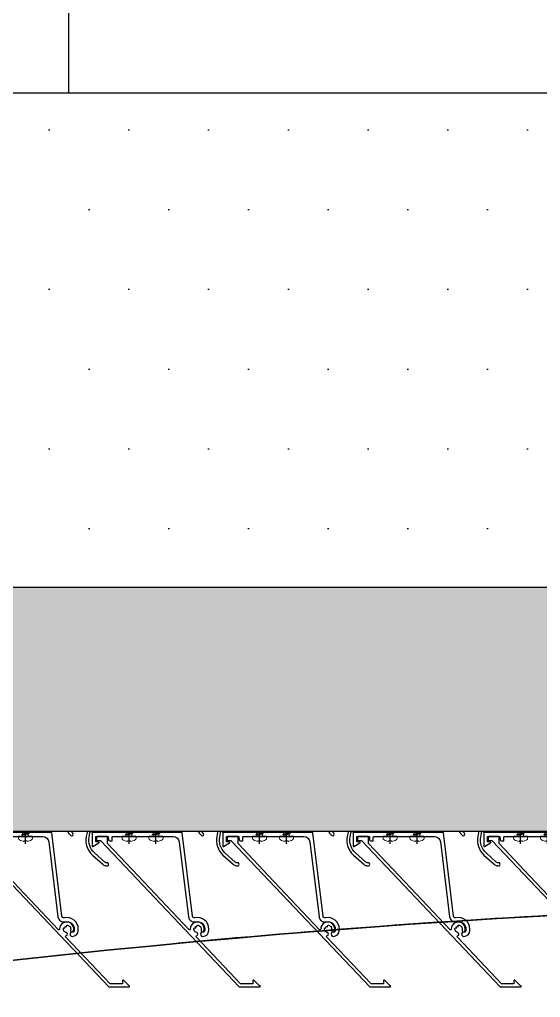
# Model space of a CAD drawing. Header units: millimetres. Extents: x -4391136 to -1798569, y -886572 to -291056.
# Drawn here: x -2452880.9 to -2452621.5, y -393615.9 to -393129.2 of the extents above; entities that cross this region are included whole.
import ezdxf

# ---------------------------------------------------------------- set-up
doc = ezdxf.new("R2010")
doc.units = ezdxf.units.MM
doc.set_wipeout_variables(frame=1)
doc.linetypes.add('CENTER', pattern=[50.800000000000004, 31.75, -6.35, 6.35, -6.35])
for name, color, linetype in [('010 - ASPG_ACCESSORIES_MAIN_COLOR_1', 7, 'Continuous'), ('010 - ASPG_EXTR_MAIN_COLOR_2', 7, 'Continuous'), ('010 - ASPG_FLASHING_HATCH_', 7, 'Continuous'), ('010 - ASPG_FLASHING_MAIN_COLOR_2', 7, 'Continuous'), ('010 - ASPG_FLASHING_MAIN_COLOR_4', 7, 'Continuous'), ('010 - ASPG_FLASHING_WIPEOUT_', 7, 'Continuous'), ('010 - ASPG_FRAMING_MAIN_COLOR_1', 7, 'Continuous'), ('010 - ASPG_FRAMING_MAIN_COLOR_2', 7, 'Continuous'), ('010 - ASPG_FRAMING_SUB_COLOR_2', 7, 'Continuous'), ('010 - ASPG_FRAMING_WIPEOUT_', 7, 'Continuous'), ('_PP-Dim', 7, 'Continuous'), ('BOLT & SCREW', 7, 'Continuous'), ('Center Line', 7, 'CENTER'), ('Xref-C-1-PP17-AR-2214-01-B$0$A-GLAZ-CURT', 7, 'Continuous'), ('Xref-C-1-PP17-AR-2214-01-B$0$S-BEAM', 7, 'Continuous'), ('Xref-C-1-PP17-AR-2214-01-B$0$S-COLS', 7, 'Continuous'), ('Xref-C-1-PP17-AR-2214-01-B$0$S-COLS-E', 7, 'Continuous'), ('Xref-C-1-PP17-AR-2214-01-B$0$WALL-E', 7, 'Continuous')]:
    doc.layers.add(name, color=color, linetype=linetype)
doc.layers.add('010 - ASPG_EXTR_DEF_SUB', color=7, linetype='Continuous', plot=False)
doc.layers.add('12-GRID', color=7, linetype='CENTER', lineweight=13)
doc.layers.add('SCREW', color=7, linetype='Continuous', lineweight=5)

# ---------------------------------------------------------------- blocks, each defined once
blk = doc.blocks.new('Xref-C-1-PP17-AR-2214-01-B$0$ACM_STR_COLN_Precast- Rectangular Column - 300x500-29835394-ENTRANCE 2 - LOWER ROOF FLOOR PLAN01-flat-1')
at = {"layer": 'Xref-C-1-PP17-AR-2214-01-B$0$S-COLS-E', "lineweight": 9}
h = blk.add_hatch(dxfattribs=at)
h.set_pattern_fill('ACET-2D-FP_50', style=0, pattern_type=2)
h.set_pattern_definition([(49.99999999999999, (2730087.727, 502148.947), (-459.0337474724126, 385.1750482020263), [76.2, -838.2]), (355, (2730087.727, 502148.947), (65.2825274575068, 746.1827032957545), [60.96, -670.56]), (100.451, (2730148.455, 502143.634), (-693.3830033246074, -127.8976821547151), [64.76000000000003, -712.3600000000004]), (46.184, (2730087.727, 502352.1470000001), (-648.5724862192296, 622.3064181256746), [114.3, -1257.299999999999]), (96.63599999999998, (2730178.087, 502338.133), (-1050.534318683824, -122.2199233656631), [97.14000000000112, -1068.540000000012]), (351.184, (2730087.727, 502352.1470000001), (172.1971373415032, 1110.274966525139), [91.44000000000005, -1005.840000000001]), (21, (2730189.327, 502301.347), (-214.7433929342337, 559.4256646482164), [76.20000000000026, -838.2000000000029]), (326, (2730189.327, 502301.347), (418.8539380654042, 620.9765000836203), [60.95999999999972, -670.5599999999969]), (71.45100000000001, (2730239.865, 502267.258), (-668.4524660190125, 224.2969172171013), [64.75999999999985, -712.3599999999983]), (37.50000000000001, (2730087.727, 502148.947), (-158.7692420154774, 206.9121046213362), [33.528, -628.904, 33.528, -1320.292]), (37.50000000000001, (2730087.727, 502148.947), (-158.7692420154774, 206.9121046213362), [-695.96, -647.192, 33.528, -639.572]), (7.499999999999999, (2730087.727, 502148.947), (-47.30360574389223, 359.3065578758984), [33.528, -354.584, 33.528, -870.204]), (7.499999999999999, (2730087.727, 502148.947), (-47.30360574389223, 359.3065578758984), [-421.64, -613.664, 33.528, -223.012]), (327.5, (2729861.159, 502148.947), (146.1911639370438, 229.474161533996), [33.52800000000035, -220.4720000000024, 33.52800000000035, -1810.512000000019]), (327.5, (2729861.159, 502148.947), (146.1911639370438, 229.474161533996), [-287.5280000000031, -758.9520000000081, 33.52800000000035, -1018.032000000011]), (317.5, (2729759.559, 502148.947), (321.0978918266117, 350.4168590258024), [33.52799999999964, -296.6719999999968, 33.52799999999964, -1239.519999999987]), (317.5, (2729759.559, 502148.947), (321.0978918266117, 350.4168590258024), [-363.7279999999961, -492.7599999999948, 33.52799999999964, -713.2319999999924])])
h.paths.add_polyline_path([(-150.000000002794, -190.0000000005239), (-150.000000002794, -200.0000000005239), (149.999999997206, -200.0000000005239), (149.999999997206, 299.9999999994761), (-150.000000002794, 299.9999999994761)])
at = {"layer": 'Xref-C-1-PP17-AR-2214-01-B$0$S-COLS', "color": 7}
for p, q in [((150, 300), (-150, 300)), ((-150, 300), (-150, 290)), ((150, 290), (150, 300)), ((-150, 290), (-150, -190)), ((150, -190), (150, 290)), ((-150, -190), (-150, -200)), ((150, -200), (150, -190)), ((-150, -200), (150, -200))]:
    blk.add_line(p, q, dxfattribs=at)
blk = doc.blocks.new('Xref-C-1-PP17-AR-2214-01-B$0$DPA_Curved type A - Curved Type A-V34-ENTRANCE 2 - LOWER ROOF FLOOR PLAN01-flat-1')
at = {"layer": 'Xref-C-1-PP17-AR-2214-01-B$0$A-GLAZ-CURT', "color": 7}
for p, q in [((0, 750.0000001523877), (0, -750.0000001523877)), ((0, -750.0000001523877), (0, 750.0000001523877))]:
    blk.add_line(p, q, dxfattribs=at)
blk.add_arc((5080.220649064053, -4.656612873077393e-10), 4928.757813461649, 182.6825132981251, 185.3586194412788, dxfattribs=at)
blk.add_arc((5080.220649064053, -4.656612873077393e-10), 4928.757813461649, 182.6825132981251, 185.3586194412788, dxfattribs=at)
blk = doc.blocks.new('Xref-C-1-PP17-AR-2214-01-B$0$DPA_Curved type A - Curved Type A-V14-ENTRANCE 2 - LOWER ROOF FLOOR PLAN01-flat-1')
at = {"layer": 'Xref-C-1-PP17-AR-2214-01-B$0$A-GLAZ-CURT', "lineweight": 9}
h = blk.add_hatch(dxfattribs=at)
h.set_pattern_fill('ACET-2D-FP_15', angle=90, style=0, pattern_type=2)
h.set_pattern_definition([(49.99999999999999, (2729937.736, 501833.3970000008), (-459.0337474724126, 385.1750482020262), [76.2, -838.2]), (355, (2729937.736, 501833.3970000008), (65.28252745750682, 746.1827032957547), [60.96000000000002, -670.5600000000001]), (100.451, (2729998.464, 501828.0840000007), (-693.3830033246076, -127.8976821547151), [64.76000000000005, -712.3600000000005]), (46.18400000000002, (2729937.736, 502036.5970000007), (-648.57248621923, 622.3064181256742), [114.3, -1257.299999999999]), (96.63599999999998, (2730028.096000001, 502022.5830000007), (-1050.534318683824, -122.2199233656637), [97.14000000000117, -1068.540000000013]), (351.184, (2729937.736, 502036.5970000007), (172.1971373415032, 1110.274966525139), [91.44000000000007, -1005.840000000001]), (21.00000000000002, (2730039.336000001, 501985.7970000007), (-214.7433929342338, 559.4256646482162), [76.20000000000027, -838.2000000000031]), (326, (2730039.336000001, 501985.7970000007), (418.8539380654042, 620.9765000836201), [60.95999999999974, -670.559999999997]), (71.45100000000002, (2730089.874, 501951.7080000007), (-668.4524660190125, 224.2969172171013), [64.75999999999986, -712.3599999999984]), (37.50000000000001, (2729937.736, 501833.3970000008), (-158.7692420154775, 206.9121046213362), [33.528, -628.904, 33.528, -1320.292]), (37.50000000000001, (2729937.736, 501833.3970000008), (-158.7692420154775, 206.9121046213362), [-695.96, -647.192, 33.528, -639.572]), (7.499999999999995, (2729937.736, 501833.3970000008), (-47.30360574389218, 359.3065578758988), [33.52799999999999, -354.5839999999999, 33.52799999999999, -870.204]), (7.499999999999995, (2729937.736, 501833.3970000008), (-47.30360574389218, 359.3065578758988), [-421.64, -613.6639999999999, 33.52799999999999, -223.012]), (327.5, (2729711.168000001, 501833.3970000008), (146.1911639370438, 229.474161533996), [33.52800000000036, -220.4720000000024, -1844.04000000002]), (327.5, (2729711.168000001, 501833.3970000008), (146.1911639370438, 229.474161533996), [-254.0000000000028, 33.52800000000036, -758.9520000000082, -1051.560000000011]), (327.5, (2729711.168000001, 501833.3970000008), (146.1911639370438, 229.474161533996), [-1046.480000000011, 33.52800000000036, -1018.032000000011]), (317.5, (2729609.568, 501833.3970000008), (321.0978918266118, 350.4168590258025), [33.52799999999964, -296.6719999999968, 33.52799999999964, -1239.519999999987]), (317.5, (2729609.568, 501833.3970000008), (321.0978918266118, 350.4168590258025), [-363.7279999999961, -492.7599999999947, 33.52799999999964, -713.2319999999922])])
h.paths.add_polyline_path([(-3.259629011154175e-09, -750.0000001529115), (149.9999999967404, -750.0000001529115), (149.9999999967404, -700.0000001526205), (189.999999997206, -700.0000001526205), (199.999999997206, -690.0000001547742), (173.0546247502789, -460.8418314472074), (156.8637420292944, -230.6736867153668), (151.462835598737, -1.164153218269348e-09), (156.8637420292944, 230.6736867130967), (173.2759108911268, 462.7237694916548), (199.999999997206, 690.0000001525041), (189.999999997206, 700.0000001525041), (149.9999999967404, 700.0000001525041), (149.9999999967404, 750.0000001518638), (-3.259629011154175e-09, 750.0000001518638)])
at = {"layer": 'Xref-C-1-PP17-AR-2214-01-B$0$A-GLAZ-CURT', "color": 7, "lineweight": 35}
blk.add_line((0, 750.0000001523877), (0, -750.0000001523877), dxfattribs=at)
blk.add_arc((5080.220649064053, -4.656612873077393e-10), 4928.757813461648, 171.9524601037302, 188.0475398962698, dxfattribs=at)
blk = doc.blocks.new('W-1-PP17-ENT2_REV00_20260526-152612_EX_LOPF-1')
at = {"layer": 'Xref-C-1-PP17-AR-2214-01-B$0$S-BEAM', "color": 7}
blk.add_line((-19234.99999829847, -10205.01763978606), (470.0000017015263, -10205.01763978606), dxfattribs=at)
at = {"layer": 'Xref-C-1-PP17-AR-2214-01-B$0$WALL-E', "color": 7}
blk.add_line((970.0000017015263, -10204.99999999866), (-13434.99999984959, -10204.99999999866), dxfattribs=at)
at = {"color": 7, "rotation": 270}
for name, p in [('Xref-C-1-PP17-AR-2214-01-B$0$ACM_STR_COLN_Precast- Rectangular Column - 300x500-29835394-ENTRANCE 2 - LOWER ROOF FLOOR PLAN01-flat-1', (-5499.999998298474, -10055.01763978606)), ('Xref-C-1-PP17-AR-2214-01-B$0$DPA_Curved type A - Curved Type A-V34-ENTRANCE 2 - LOWER ROOF FLOOR PLAN01-flat-1', (-5184.999999696855, -10205.0088198926)), ('Xref-C-1-PP17-AR-2214-01-B$0$DPA_Curved type A - Curved Type A-V14-ENTRANCE 2 - LOWER ROOF FLOOR PLAN01-flat-1', (-5184.450245451648, -10205.0088198926))]:
    blk.add_blockref(name, p, dxfattribs=at)
blk = doc.blocks.new('*U1996')
at = {"color": 7}
blk.add_wipeout([(9.094947017729282e-13, -5.4569682106375694e-12), (6969.999999999998, -5.4569682106375694e-12), (6969.999999999998, 119.92499999998472), (9.094947017729282e-13, 119.92499999998472)], dxfattribs=at).dxf.layer = '010 - ASPG_FRAMING_WIPEOUT_'
at = {"layer": '010 - ASPG_FRAMING_MAIN_COLOR_1', "color": 7}
for p, q in [((6970, 119.9249999999884), (0, 119.9249999999884)), ((0, 114.8500000000058), (6970, 114.8500000000058)), ((0, 109.5400000000081), (6970, 109.5400000000081)), ((0, 10.38499999998021), (6970, 10.38499999998021)), ((4.365574568510056e-11, 5.309999999997672), (6970, 5.309999999997672)), ((2.91038304567337e-11, 0), (6970, 0))]:
    blk.add_line(p, q, dxfattribs=at)
blk = doc.blocks.new('PZG35-9D5')
at = {"layer": 'Center Line', "color": 7}
blk.add_line((1.4210854715202e-14, 3.733653355866409), (1.4210854715202e-14, -10.53404386090006), dxfattribs=at)
at = {"layer": 'SCREW', "color": 7}
for p, q in [((-1.399999999999963, 2.842170943040401e-14), (-1.399999999999963, -1.090192378864657)), ((1.399999999999991, 0), (1.399999999999991, -0.5901923788647139)), ((-1.850000000000009, -1.399999999999977), (1.850000000000037, -0.8999999999999773)), ((-1.850000000000009, -1.399999999999977), (-1.399999999999963, -1.090192378864685)), ((-1.850000000000009, -1.399999999999977), (-1.399999999999963, -1.709807621135297)), ((-1.850000000000009, -2.699999999999989), (1.850000000000037, -2.199999999999989)), ((-1.850000000000009, -2.699999999999989), (-1.399999999999963, -2.390192378864697)), ((-1.850000000000009, -2.699999999999989), (-1.399999999999963, -3.009807621135309)), ((-1.850000000000009, -4), (-1.399999999999963, -3.690192378864708)), ((-1.850000000000009, -4), (-0.9911470940920566, -3.883938796498938)), ((-1.850000000000009, -4), (-1.399999999999963, -4.30980762113532)), ((-1.399999999999963, -1.090192378864685), (1.399999999999991, -0.5901923788646855)), ((-1.399999999999963, -1.709807621135297), (1.399999999999991, -1.209807621135297)), ((-1.399999999999963, -1.709807621135269), (-1.399999999999963, -2.390192378864697)), ((-1.399999999999963, -2.390192378864697), (1.399999999999991, -1.890192378864697)), ((-1.399999999999963, -3.009807621135309), (1.399999999999991, -2.509807621135309)), ((-1.399999999999963, -3.009807621135309), (-1.399999999999963, -3.690192378864708)), ((-1.399999999999963, -3.690192378864708), (-0.8446989986695002, -3.591031485769975)), ((-1.399999999999963, -4.30980762113532), (-1.184865735341859, -4.271390788160659)), ((-1.399999999999963, -4.309807621135349), (-1.399999999999963, -8.099999999999966)), ((0.5619885887190463, -3.339837273736322), (1.399999999999991, -3.190192378864708)), ((0.7141825614195483, -3.653488843051434), (1.850000000000037, -3.5)), ((0.7141825614195483, -3.932275020881832), (1.399999999999991, -3.80980762113532)), ((0.7141825614195483, -4.612659778611231), (1.399999999999991, -4.49019237886472)), ((0.7141825614195483, -4.953488843051389), (1.850000000000037, -4.800000000000011)), ((1.850000000000037, -0.8999999999999773), (1.399999999999991, -0.5901923788646855)), ((1.850000000000037, -0.8999999999999773), (1.399999999999991, -1.209807621135297)), ((1.399999999999991, -1.209807621135269), (1.399999999999991, -1.890192378864725)), ((1.850000000000037, -2.199999999999989), (1.399999999999991, -1.890192378864697)), ((1.850000000000037, -2.199999999999989), (1.399999999999991, -2.509807621135309)), ((1.399999999999991, -2.50980762113528), (1.399999999999991, -3.190192378864708)), ((1.850000000000037, -3.5), (1.399999999999991, -3.190192378864708)), ((1.850000000000037, -3.5), (1.399999999999991, -3.80980762113532)), ((1.399999999999991, -3.809807621135349), (1.399999999999991, -4.490192378864691)), ((1.850000000000037, -4.800000000000011), (1.399999999999991, -4.49019237886472)), ((1.850000000000037, -4.800000000000011), (1.399999999999991, -5.109807621135332)), ((1.4210854715202e-14, -9.5), (-1.399999999999963, -8.099999999999966)), ((1.4210854715202e-14, -9.5), (1.399999999999991, -8.099999999999966)), ((0.7141825614195483, -5.232275020881843), (1.399999999999991, -5.109807621135332)), ((1.399999999999991, -5.109807621135332), (1.399999999999991, -8.099999999999966))]:
    blk.add_line(p, q, dxfattribs=at)
blk.add_lwpolyline([(1.4210854715202e-14, -9.5), (0.7141825614195483, -5.232275020881843), (0.7141825614195483, -3.600899293750615, 0.4176573264866609), (0.4106596181599826, -3.300919979679151, 0.1081021898226624), (-0.8446989986694433, -3.591031485769975), (-1.399999999999991, -4.701675652739141)], format="xyb", dxfattribs=at)
blk = doc.blocks.new('*U3396')
at = {"layer": 'SCREW', "color": 7}
blk.add_lwpolyline([(3.026373332565058, 1.780836269555209, 0.09905967801670053), (0.7999999999999687, 2.546427498927414), (0.7999999999999687, 2.274284095813357), (-0.800000000000054, 2.274284095813357), (-0.800000000000054, 2.546427498927414, 0.09905967801670058), (-3.026373332565143, 1.780836269555209, 0.2665876613401604), (-3.500000000000043, 0.9556546004010897), (-3.500000000000043, 0.1999999999999886, 0.4142135623730938), (-3.300000000000054, 0), (3.299999999999997, 0, 0.4142135623731049), (3.499999999999986, 0.1999999999999886), (3.499999999999957, 0.9556546004010897, 0.2665876613401604)], format="xyb", close=True, dxfattribs=at)
blk.add_blockref('PZG35-9D5', (-1.4210854715202e-14, 0), dxfattribs=at)
blk = doc.blocks.new('*U3399')
at = {"color": 7}
blk.add_point((0, 0), dxfattribs=at)
at = {"layer": '010 - ASPG_ACCESSORIES_MAIN_COLOR_1', "color": 7}
blk.add_lwpolyline([(-39.69999999902211, -0.5999999995172398, 0.4142135623731156), (-39.99999999883585, -0.8999999995638059), (-39.99999999883585, -7.366962144914214, 0.5773502691897371), (-39.65044321701862, -7.568778847059366), (-36.64260295056738, -5.832201459393036, 0.7673269879794871), (-36.78520590183325, -5.299999999645297), (-37.89999999874271, -5.299999999645297, -0.4142135623735732), (-38.19999999902211, -4.999999999656938), (-38.19999999902211, -2.799999999587089, -0.4142135623730951), (-37.99999999883585, -2.59999999951724), (-32.18326623388566, -2.59999999951724, -0.3888787318530097), (-31.98402729420923, -2.782568851142787), (-31.8474567013327, -4.343577870872468, 0.3888787318530089), (-31.34935935237445, -4.799999999528882), (-30.29999999911524, -4.799999999528882, 0.4142135623732408), (-29.99999999883585, -4.499999999540523), (-29.99999999883585, -2.899999999505599, -0.4142135623731785), (-29.69999999902211, -2.59999999951724), (0.4107479506637901, -2.59999999951724, -0.3789692262628873), (3.38851808081381, -5.235465979035143), (7.952927200356498, -42.5207682372482, 0.4465929586642906), (11.6177961837966, -45.07649022702281, -0.4898018444424612), (16.07846395508386, -48.68238816667036), (16.06490363762714, -49.36225294566866, -0.1824796859550777), (15.80227640201338, -50.01801436272836, -0.2679491924113072), (15.32539491611533, -50.16829426406803, 1.122114645179816), (15.09990952932276, -52.3421093734276, 0.4050039718497206), (18.0645059288945, -49.40213623346681), (18.07806624681689, -48.72227145435209, 0.4898054953707174), (11.15966573380865, -43.12966807454978, -0.4465970485362636), (9.938031048281118, -42.27776159492242), (4.866356541635469, -0.8481197821154633, 0.3641755342157969), (4.570876519894227, -0.5999999995172398)], format="xyb", close=True, dxfattribs=at)
at = {"layer": '010 - ASPG_EXTR_DEF_SUB', "color": 7}
for p in [(-39.99999999883585, -0.4999999995172402), (43.44495566345738, -76.89999999944341), (43.44495566345738, -77.49999999954052)]:
    blk.add_point(p, dxfattribs=at)
at = {"layer": '010 - ASPG_EXTR_MAIN_COLOR_2', "color": 7}
blk.add_lwpolyline([(11.37409105408005, -48.15170148877115), (11.47245816211216, -47.43577758665815), (12.17779493960552, -47.55667202338264), (12.29266474000178, -46.78670596401826, -0.5355375090189683), (14.1918134491425, -49.16870282323253, 0.9915718169393263), (15.66379558271728, -49.57599316951273, 1.157025413028558), (8.792231505503878, -48.77291728999153, -0.6885576205791355), (8.274611146422103, -48.98797988444021), (-17.14292736421339, -22.16859813180672), (-32.34153279638849, -6.131750148785431), (-32.34153279638849, -2.899999981694054, 0.4143115081626392), (-32.64163311407901, -2.59999999951724), (-37.54163311352022, -2.59999999951724, 0.4141156188887998), (-37.84153278893791, -2.899999981635847), (-37.84153278893791, -4.299999988411218, 0.4142135623731781), (-37.54153279098682, -4.599999986478724), (-35.98884801496752, -4.599999986478724, -0.205894629290155), (-35.77110154624097, -4.693635078269653), (33.22969053988345, -77.49999999954052), (43.14495566324331, -77.49999999954052, 0.6681786376628355), (43.35708769806661, -76.98786796536915), (40.5215537941549, -74.1523340573247, 0.6681786381757795), (40.00942175951786, -74.36446609156592), (40.00942175951786, -75.99999999802712), (33.87471885257401, -75.99999999802712), (11.86384030175395, -52.7751643466243, -0.5583539238224016), (12.08261241135187, -51.95244935475676, 0.7662751832817146), (12.03674733010121, -50.39291741001107, -0.4385828234445206), (10.70630855322815, -48.05207626283555)], format="xyb", close=True, dxfattribs=at)
at = {"layer": 'SCREW', "color": 7, "rotation": 180}
for p in [(-21.64901723782532, -2.499999999924694), (-8.237076249206439, -2.499999999924694)]:
    blk.add_blockref('*U3396', p, dxfattribs=at)
blk = doc.blocks.new('*U3050')
at = {"color": 7}
blk.add_wipeout([(1440.0000000029759, 4.0000000015470505), (60.00000000297587, 4.000000000000455), (60.00000000297587, 69.30000000000041), (1440.0000000029759, 69.300000001547)], dxfattribs=at).dxf.layer = '010 - ASPG_FRAMING_WIPEOUT_'
at = {"layer": '010 - ASPG_FRAMING_MAIN_COLOR_2', "color": 7}
blk.add_lwpolyline([(1410.00000000414, 69.30000000154668), (90.00000000181171, 69.3), (90.00000000181171, 6), (1410.00000000414, 6.000000001546685)], close=True, dxfattribs=at)
at = {"layer": '010 - ASPG_FRAMING_SUB_COLOR_2', "color": 7}
for points in [[(1440.000000002976, 4.000000001546685), (60.00000000297587, 4), (60.00000000297587, 69.3), (1440.000000002976, 69.30000000154668)], [(60.00000000297587, 2.000000000715772), (60.00000000297587, 4), (1440.000000002976, 4.000000001546685), (1440.000000002976, 2.000000002262457)]]:
    blk.add_lwpolyline(points, close=True, dxfattribs=at)
at = {"color": 7, "xscale": -1, "rotation": 180}
for p in [(221.7703094601166, 69.3), (286.7703094601166, 69.3), (351.7703094601166, 69.3), (416.7703094601166, 69.3), (481.7703094601166, 69.3)]:
    blk.add_blockref('*U3399', p, dxfattribs=at)
blk = doc.blocks.new('W-1-PP17-ENT2_REV00_20260528-225335_ASPG_UPPF')
at = {"color": 7}
blk.add_blockref('*U1996', (-7750, -10205), dxfattribs=at)
at = {"color": 7, "xscale": -1, "zscale": -1, "rotation": 180}
blk.add_blockref('*U3050', (-5935, -10252.99999999953), dxfattribs=at)
blk = doc.blocks.new('*U3395')
at = {"layer": '12-GRID', "color": 7, "linetype": 'CENTER'}
for p, q in [((5.684341886080801e-14, -6.200000000000029), (5.684341886080801e-14, 2.200000000000029)), ((-4.199999999999973, -2), (4.200000000000085, -2))]:
    blk.add_line(p, q, dxfattribs=at)
at = {"layer": 'BOLT & SCREW', "color": 7}
for p, q in [((-0.553537628269381, -1.771128018217196), (-1.767499999999847, -1.558125000000442)), ((-0.553537628269381, -2.228871981782805), (-1.767500000000483, -2.441875000000354)), ((-0.4577439635652332, -1.771128018217196), (-0.8837500000000146, -1.558125000000442)), ((-0.4577439635652332, -2.228871981782805), (-0.8837500000000146, -2.441875000000354)), ((-0.2288719817826677, -1.446462371730204), (-0.4418749999998197, -0.2325000000002947)), ((-0.2288719817826677, -1.542256036434869), (-0.4418749999998197, -1.116250000000048)), ((-0.2288719817826677, -2.457743963565131), (-0.4418749999998197, -2.883750000000271)), ((-0.2288719817821107, -2.553537628269438), (-0.4418749999998197, -3.767500000000023)), ((0.2288719817822642, -1.446462371730562), (0.4418749999996946, -0.2324999999999764)), ((0.2288719817822642, -1.542256036434869), (0.4418749999996946, -1.116250000000048)), ((0.4418749999996946, -2.883750000000271), (0.2288719817829008, -2.457743963565131)), ((0.2288719817829008, -2.553537628269438), (0.4418749999999732, -3.767500000000023)), ((0.4577439635647103, -1.771128018217196), (0.8837499999994917, -1.558125000000442)), ((0.4577439635647103, -2.228871981782805), (0.8837500000001283, -2.441874999999877)), ((0.5535376282692559, -1.771128018217196), (1.767500000000001, -1.558125000000124)), ((0.5535376282692559, -2.228871981782805), (1.767500000000001, -2.441874999999877))]:
    blk.add_line(p, q, dxfattribs=at)
for points in [[(-1.767500000000006, -1.558125000000442), (-0.8837500000001342, -1.558125000000442, 0.4142135623730394), (-0.4418749999998197, -1.116250000000048), (-0.4418749999998197, -0.2325000000002947), (0.4418749999996946, -0.2324999999999764), (0.4418749999996946, -1.116250000000048, 0.4142135623731505), (0.8837500000000089, -1.558125000000442), (1.76750000000012, -1.558125000000124), (1.76750000000012, -2.441874999999877), (0.8837500000000089, -2.441874999999877, 0.414213562373095), (0.4418749999996946, -2.883750000000271), (0.4418749999999732, -3.767500000000023), (-0.4418749999998197, -3.767500000000023), (-0.4418749999998197, -2.883750000000271, 0.4142135623730397), (-0.8837500000001342, -2.441875000000354), (-1.767500000000483, -2.441875000000354)], [(0.2288719817829008, -2.457743963565131, -0.414213562373095), (0.4577439635645909, -2.228871981782805), (0.5535376282692559, -2.228871981782805), (0.5535376282692559, -1.771128018217196), (0.4577439635645909, -1.771128018217196, -0.4142135623730951), (0.228871981782105, -1.542256036434869), (0.228871981782105, -1.446462371730562), (-0.2288719817826677, -1.446462371730204), (-0.2288719817826677, -1.542256036434869, -0.4142135623730951), (-0.4577439635649944, -1.771128018217196), (-0.553537628269381, -1.771128018217196), (-0.553537628269381, -2.228871981782805), (-0.4577439635649944, -2.228871981782805, -0.4142135623730951), (-0.2288719817826677, -2.457743963565131), (-0.2288719817822698, -2.553537628269438), (0.2288719817829008, -2.553537628269438)]]:
    blk.add_lwpolyline(points, format="xyb", close=True, dxfattribs=at)
blk.add_circle((5.684341886080801e-14, -2), 3.5, dxfattribs=at)
blk = doc.blocks.new('*U3043')
at = {"layer": '010 - ASPG_EXTR_DEF_SUB', "color": 7}
for p in [(130, -2.503952600818593e-11), (195, -3.75592890122789e-11), (260, -5.007905201637186e-11), (325, -6.259881502046483e-11)]:
    blk.add_point(p, dxfattribs=at)
at = {"layer": '010 - ASPG_EXTR_MAIN_COLOR_2', "color": 7}
for points in [[(75.56195585662499, 33.06505110462807, 0.07704788012868193), (108.7415275620297, 68.43644483828596, -0.2476739044870795), (108.9891886156984, 68.56714037140976), (110.9840893819928, 68.56714037140976, -0.04413111325910057), (111.4728248161264, 68.5045802023253, -0.1258462906385483), (113.9636769010685, 67.20642238202184, -0.09885145914925667), (114.8173400671221, 66.0338080653912, -0.2058282691334744), (114.7936664214358, 61.20460651121014, -0.1151163694662807), (111.3683241284452, 57.18072180576767, 0.822373071447778), (112.4550462905318, 56.10392398636235, 0.109184526549196), (116.1486009340733, 60.55948756890051, 0.2083234795678962), (116.1894268463366, 66.6402645750661, 0.1005277992320483), (114.9723091390915, 68.316710421803, 0.1451157280627245), (111.2923091310076, 70.06714037146797), (95.75877492781729, 70.06714037146797, 0.4336592857269459), (95.45942675694823, 69.74737493512133), (95.84137786505744, 63.96271307503251, 0.0820690263538202), (95.8636512933299, 63.86745857032859, 0.7206537881255028), (97.32908650487661, 63.97254170039581, 0.07922428198988747), (97.33778353128582, 64.06661670525703), (97.06877322634682, 68.14078645633911, -0.4336592857264138), (97.46790412114933, 68.56714037140976), (105.8611929877661, 68.56714037146797, -0.6073848710044985), (106.3521102210507, 67.62217621323565, -0.04582868044492008), (87.7838222887367, 45.76076047365699, -0.5604921351226578)], [(366.3521102210507, 67.62217621318557, -0.04582868044492008), (347.7838222887367, 45.76076047360691, -0.5604921351226578), (347.2875053561293, 45.88571992126087, 0.3178599151680848), (344.2119114198722, 48.23749049519681, 0.9532878111822051), (344.0820726789534, 46.7159340956088, -2.423003988231831), (342.2580695222132, 44.8917371754025, 0.9523147976297285), (340.7363446820527, 44.76348824839367, 0.3008214087947553), (342.8898747372441, 41.75529025436406, -0.5604921351218277), (342.9835184067488, 41.2521240549933, -0.01942473842078824), (333.6239250916988, 33.4605261704957, -0.5525007933269362), (333.1474985848181, 33.63667257979539, 0.3444609008774969), (329.9894988052547, 36.29767865989849, 0.9520149233436535), (329.8615776561201, 34.77593409560647, -2.42318646531747), (328.0375749985687, 32.95193143770591, 0.9520149233867892), (326.5158304339275, 32.82401028886231, 0.2853998218446234), (328.4930240777321, 29.88851448270286, -0.5533776808031501), (328.5629085102119, 29.38496566249084, 0.03067395406819984), (313.4630128806457, 15.0572996454968, 0.4171002255848137), (314.114368729759, 5.272964205122818, 0.9355530918984264), (315.0966641549021, 6.406584819657994, -0.4344100119147308), (314.803354519885, 14.29476617479956, -0.01499848524836865), (321.9205648060888, 21.45455419184434, -0.7383485292466446), (324.917139344383, 19.76412730308509, 0.004917316774645771), (321.8066999851726, 4.803864106356897, 0.2636109069979271), (324.8802099335007, -4.460317215071726), (329.9957336951047, -9.084236264931704, 0.1258843890439943), (331.2677612504922, -9.753782964257724, 0.04427494949630078), (332.0895440597087, -9.866966023056037, 1.107654826573523), (332.1254592109472, -8.331805701604779, -0.2155958426847688), (331.0232266592793, -7.991025416941582), (325.8860520706512, -3.347536196296304, -0.2636109069978752), (323.2782254475169, 4.512981288538114, -0.004854851929905817), (326.34138361644, 19.2550769999463, 0.2339601468136614), (325.8154424866661, 21.95487343816346, -0.2408104543272742), (325.7103134100325, 24.90310810680528, -0.1041570884704408), (325.7846048693173, 25.00194829812533), (327.99301963998, 26.93374890856937, -0.2290212912668875), (330.7006792640314, 26.88725557020659, -0.3817208427142056), (335.2736195935868, 9.069098417526376, 0.9773819303748196), (336.6203112956136, 8.407760736353495, 0.3611050424324235), (332.4081621826626, 27.50327562551972, -0.4961260631527202), (332.4429225292988, 30.68812541738878, 0.003188108562510474), (334.0558096300811, 31.90200527413542, -0.00282652430436861), (335.561955856625, 33.06505110457799, 0.07704788012868193), (368.7415275620297, 68.43644483823589, -0.2476739044870795)]]:
    blk.add_lwpolyline(points, format="xyb", dxfattribs=at)
for points in [[(160.7587749278173, 70.06714037145545, 0.4336592857269459), (160.4594267569482, 69.74737493510881), (160.8413778650574, 63.96271307501999, 0.0820690263538202), (160.8636512933299, 63.86745857031607, 0.7206537881255028), (162.3290865048766, 63.97254170038329, 0.07922428198988747), (162.3377835312858, 64.06661670524451), (162.0687732263468, 68.1407864563266, -0.4336592857264138), (162.4679041211493, 68.56714037139724), (170.8611929877661, 68.56714037145545, -0.6073848710044985), (171.3521102210507, 67.62217621322313, -0.04582868044492008), (152.7838222887367, 45.76076047364447, -0.5604921351226578), (152.2875053561293, 45.88571992129843, 0.3178599151680848), (149.2119114198722, 48.23749049523437, 0.9532878111822051), (149.0820726789534, 46.71593409564636, -2.423003988231831), (147.2580695222132, 44.89173717544006, 0.9523147976297285), (145.7363446820527, 44.76348824843123, 0.3008214087947553), (147.8898747372441, 41.75529025440161, -0.5604921351218277), (147.9835184067488, 41.25212405503086, -0.01942473842078824), (138.6239250916988, 33.46052617053326, -0.5525007933269362), (138.1474985848181, 33.63667257983295, 0.3444609008774969), (134.9894988052547, 36.29767865993605, 0.9520149233436535), (134.8615776561201, 34.77593409564403, -2.42318646531747), (133.0375749985687, 32.95193143774347, 0.9520149233867892), (131.5158304339275, 32.82401028889987, 0.2853998218446234), (133.4930240777321, 29.88851448274042, -0.5533776808031501), (133.5629085102119, 29.3849656625284, 0.03067395406819984), (118.4630128806457, 15.05729964553436, 0.4171002255848137), (119.114368729759, 5.272964205160378, 0.9355530918984264), (120.0966641549021, 6.406584819695553, -0.4344100119147308), (119.803354519885, 14.29476617483712, -0.01499848524836865), (126.9205648060888, 21.4545541918819, -0.7383485292466446), (129.917139344383, 19.76412730312265, 0.004917316774645771), (126.8066999851726, 4.803864106394457, 0.2636109069979271), (129.8802099335007, -4.460317215034166), (134.9957336951047, -9.084236264894145, 0.1258843890439943), (136.2677612504922, -9.753782964220164, 0.04427494949630078), (137.0895440597087, -9.866966023018477, 1.107654826573523), (137.1254592109472, -8.33180570156722, -0.2155958426847688), (136.0232266592793, -7.991025416904023), (130.8860520706512, -3.347536196258744, -0.2636109069978752), (128.2782254475169, 4.512981288575673, -0.004854851929905817), (131.34138361644, 19.25507699998386, 0.2339601468136614), (130.8154424866661, 21.95487343820102, -0.2408104543272742), (130.7103134100325, 24.90310810684284, -0.1041570884704408), (130.7846048693173, 25.00194829816289), (132.99301963998, 26.93374890860693, -0.2290212912668875), (135.7006792640314, 26.88725557024415, -0.3817208427142056), (140.2736195935868, 9.069098417563936, 0.9773819303748196), (141.6203112956136, 8.407760736391054, 0.3611050424324235), (137.4081621826626, 27.50327562555728, -0.4961260631527202), (137.4429225292988, 30.68812541742633, 0.003188108562510474), (139.0558096300811, 31.90200527417298, -0.00282652430436861), (140.561955856625, 33.06505110461555, 0.07704788012868193), (173.7415275620297, 68.43644483827345, -0.2476739044870795), (173.9891886156984, 68.56714037139724), (175.9840893819928, 68.56714037139724, -0.04413111325910057), (176.4728248161264, 68.50458020231278, -0.1258462906385483), (178.9636769010685, 67.20642238200932, -0.09885145914925667), (179.8173400671221, 66.03380806537868, -0.2058282691334744), (179.7936664214358, 61.20460651119762, -0.1151163694662807), (176.3683241284452, 57.18072180575516, 0.822373071447778), (177.4550462905318, 56.10392398634983, 0.109184526549196), (181.1486009340733, 60.55948756888799, 0.2083234795678962), (181.1894268463366, 66.64026457505358, 0.1005277992320483), (179.9723091390915, 68.31671042179048, 0.1451157280627245), (176.2923091310076, 70.06714037145545)], [(225.7587749278173, 70.06714037144293, 0.4336592857269459), (225.4594267569482, 69.74737493509629), (225.8413778650574, 63.96271307500747, 0.0820690263538202), (225.8636512933299, 63.86745857030355, 0.7206537881255028), (227.3290865048766, 63.97254170037077, 0.07922428198988747), (227.3377835312858, 64.066616705232), (227.0687732263468, 68.14078645631407, -0.4336592857264138), (227.4679041211493, 68.56714037138472), (235.8611929877661, 68.56714037144293, -0.6073848710044985), (236.3521102210507, 67.62217621321061, -0.04582868044492008), (217.7838222887367, 45.76076047363195, -0.5604921351226578), (217.2875053561293, 45.88571992128591, 0.3178599151680848), (214.2119114198722, 48.23749049522185, 0.9532878111822051), (214.0820726789534, 46.71593409563384, -2.423003988231831), (212.2580695222132, 44.89173717542754, 0.9523147976297285), (210.7363446820527, 44.76348824841871, 0.3008214087947553), (212.8898747372441, 41.7552902543891, -0.5604921351218277), (212.9835184067488, 41.25212405501834, -0.01942473842078824), (203.6239250916988, 33.46052617052074, -0.5525007933269362), (203.1474985848181, 33.63667257982043, 0.3444609008774969), (199.9894988052547, 36.29767865992353, 0.9520149233436535), (199.8615776561201, 34.77593409563151, -2.42318646531747), (198.0375749985687, 32.95193143773095, 0.9520149233867892), (196.5158304339275, 32.82401028888735, 0.2853998218446234), (198.4930240777321, 29.8885144827279, -0.5533776808031501), (198.5629085102119, 29.38496566251588, 0.03067395406819984), (183.4630128806457, 15.05729964552184, 0.4171002255848137), (184.114368729759, 5.272964205147858, 0.9355530918984264), (185.0966641549021, 6.406584819683033, -0.4344100119147308), (184.803354519885, 14.2947661748246, -0.01499848524836865), (191.9205648060888, 21.45455419186938, -0.7383485292466446), (194.917139344383, 19.76412730311013, 0.004917316774645771), (191.8066999851726, 4.803864106381937, 0.2636109069979271), (194.8802099335007, -4.460317215046686), (199.9957336951047, -9.084236264906664, 0.1258843890439943), (201.2677612504922, -9.753782964232684, 0.04427494949630078), (202.0895440597087, -9.866966023030997, 1.107654826573523), (202.1254592109472, -8.33180570157974, -0.2155958426847688), (201.0232266592793, -7.991025416916543), (195.8860520706512, -3.347536196271264, -0.2636109069978752), (193.2782254475169, 4.512981288563154, -0.004854851929905817), (196.34138361644, 19.25507699997134, 0.2339601468136614), (195.8154424866661, 21.9548734381885, -0.2408104543272742), (195.7103134100325, 24.90310810683032, -0.1041570884704408), (195.7846048693173, 25.00194829815037), (197.99301963998, 26.93374890859441, -0.2290212912668875), (200.7006792640314, 26.88725557023163, -0.3817208427142056), (205.2736195935868, 9.069098417551416, 0.9773819303748196), (206.6203112956136, 8.407760736378535, 0.3611050424324235), (202.4081621826626, 27.50327562554476, -0.4961260631527202), (202.4429225292988, 30.68812541741381, 0.003188108562510474), (204.0558096300811, 31.90200527416046, -0.00282652430436861), (205.561955856625, 33.06505110460303, 0.07704788012868193), (238.7415275620297, 68.43644483826093, -0.2476739044870795), (238.9891886156984, 68.56714037138472), (240.9840893819928, 68.56714037138472, -0.04413111325910057), (241.4728248161264, 68.50458020230026, -0.1258462906385483), (243.9636769010685, 67.2064223819968, -0.09885145914925667), (244.8173400671221, 66.03380806536616, -0.2058282691334744), (244.7936664214358, 61.2046065111851, -0.1151163694662807), (241.3683241284452, 57.18072180574264, 0.822373071447778), (242.4550462905318, 56.10392398633731, 0.109184526549196), (246.1486009340733, 60.55948756887547, 0.2083234795678962), (246.1894268463366, 66.64026457504106, 0.1005277992320483), (244.9723091390915, 68.31671042177796, 0.1451157280627245), (241.2923091310076, 70.06714037144293)], [(290.7587749278173, 70.06714037143041, 0.4336592857269459), (290.4594267569482, 69.74737493508377), (290.8413778650574, 63.96271307499495, 0.0820690263538202), (290.8636512933299, 63.86745857029103, 0.7206537881255028), (292.3290865048766, 63.97254170035825, 0.07922428198988747), (292.3377835312858, 64.06661670521947), (292.0687732263468, 68.14078645630156, -0.4336592857264138), (292.4679041211493, 68.5671403713722), (300.8611929877661, 68.56714037143041, -0.6073848710044985), (301.3521102210507, 67.62217621319809, -0.04582868044492008), (282.7838222887367, 45.76076047361943, -0.5604921351226578), (282.2875053561293, 45.88571992127339, 0.3178599151680848), (279.2119114198722, 48.23749049520933, 0.9532878111822051), (279.0820726789534, 46.71593409562132, -2.423003988231831), (277.2580695222132, 44.89173717541502, 0.9523147976297285), (275.7363446820527, 44.76348824840619, 0.3008214087947553), (277.8898747372441, 41.75529025437658, -0.5604921351218277), (277.9835184067488, 41.25212405500582, -0.01942473842078824), (268.6239250916988, 33.46052617050822, -0.5525007933269362), (268.1474985848181, 33.63667257980791, 0.3444609008774969), (264.9894988052547, 36.29767865991101, 0.9520149233436535), (264.8615776561201, 34.77593409561899, -2.42318646531747), (263.0375749985687, 32.95193143771843, 0.9520149233867892), (261.5158304339275, 32.82401028887483, 0.2853998218446234), (263.4930240777321, 29.88851448271538, -0.5533776808031501), (263.5629085102119, 29.38496566250336, 0.03067395406819984), (248.4630128806457, 15.05729964550932, 0.4171002255848137), (249.114368729759, 5.272964205135338, 0.9355530918984264), (250.0966641549021, 6.406584819670513, -0.4344100119147308), (249.803354519885, 14.29476617481208, -0.01499848524836865), (256.9205648060888, 21.45455419185686, -0.7383485292466446), (259.917139344383, 19.76412730309761, 0.004917316774645771), (256.8066999851726, 4.803864106369417, 0.2636109069979271), (259.8802099335007, -4.460317215059206), (264.9957336951047, -9.084236264919184, 0.1258843890439943), (266.2677612504922, -9.753782964245204, 0.04427494949630078), (267.0895440597087, -9.866966023043517, 1.107654826573523), (267.1254592109472, -8.331805701592259, -0.2155958426847688), (266.0232266592793, -7.991025416929062), (260.8860520706512, -3.347536196283784, -0.2636109069978752), (258.2782254475169, 4.512981288550634, -0.004854851929905817), (261.34138361644, 19.25507699995882, 0.2339601468136614), (260.8154424866661, 21.95487343817598, -0.2408104543272742), (260.7103134100325, 24.9031081068178, -0.1041570884704408), (260.7846048693173, 25.00194829813785), (262.99301963998, 26.93374890858189, -0.2290212912668875), (265.7006792640314, 26.88725557021911, -0.3817208427142056), (270.2736195935868, 9.069098417538896, 0.9773819303748196), (271.6203112956136, 8.407760736366015, 0.3611050424324235), (267.4081621826626, 27.50327562553224, -0.4961260631527202), (267.4429225292988, 30.6881254174013, 0.003188108562510474), (269.0558096300811, 31.90200527414794, -0.00282652430436861), (270.561955856625, 33.06505110459051, 0.07704788012868193), (303.7415275620297, 68.4364448382484, -0.2476739044870795), (303.9891886156984, 68.5671403713722), (305.9840893819928, 68.5671403713722, -0.04413111325910057), (306.4728248161264, 68.50458020228774, -0.1258462906385483), (308.9636769010685, 67.20642238198428, -0.09885145914925667), (309.8173400671221, 66.03380806535364, -0.2058282691334744), (309.7936664214358, 61.20460651117259, -0.1151163694662807), (306.3683241284452, 57.18072180573012, 0.822373071447778), (307.4550462905318, 56.10392398632479, 0.109184526549196), (311.1486009340733, 60.55948756886295, 0.2083234795678962), (311.1894268463366, 66.64026457502854, 0.1005277992320483), (309.9723091390915, 68.31671042176544, 0.1451157280627245), (306.2923091310076, 70.06714037143041)]]:
    blk.add_lwpolyline(points, format="xyb", close=True, dxfattribs=at)
at = {"color": 7, "rotation": 179.999999999989}
for p in [(149.0868637450039, 42.88714037140423), (214.0868637450039, 42.88714037139171), (279.0868637450039, 42.88714037137919), (344.0868637450039, 42.88714037136667), (134.8663687226363, 30.9471403714019), (199.8663687226363, 30.94714037138938), (264.8663687226363, 30.94714037137686), (329.8663687226363, 30.94714037136434)]:
    blk.add_blockref('*U3395', p, dxfattribs=at)
blk = doc.blocks.new('*U3060')
at = {"color": 7}
blk.add_wipeout([(0, -52.000000000100044), (3000.000000000055, -52.000000000100044), (2999.9999999999964, -297.99999999998), (0, -297.99999999998)], dxfattribs=at).dxf.layer = '010 - ASPG_FLASHING_WIPEOUT_'
at = {"layer": '010 - ASPG_FLASHING_HATCH_'}
h = blk.add_hatch(dxfattribs=at)
h.set_pattern_fill('DOTS', scale=0.5)
h.set_pattern_definition([(0, (0, 0), (19.84375, 39.6875), [0, -39.6875])])
h.paths.add_polyline_path([(0, -52), (3000.000000000233, -52), (3000.000000000175, -298), (1.094595811627281e-16, -298)])
at = {"layer": '010 - ASPG_FLASHING_MAIN_COLOR_2', "color": 7}
blk.add_lwpolyline([(0, -52), (3000.000000000233, -52), (3000.000000000175, -298), (1.094595811627281e-16, -298)], close=True, dxfattribs=at)
at = {"color": 7}
blk.add_wipeout([(0, 69.29999999994834), (2999.9999999998217, 69.29999999994834), (3000.0000000000546, -51.99999999999727), (0, -51.99999999999727)], dxfattribs=at).dxf.layer = '010 - ASPG_FLASHING_WIPEOUT_'
at = {"layer": '010 - ASPG_FLASHING_HATCH_'}
h = blk.add_hatch(dxfattribs=at)
h.set_pattern_fill('DOTS', scale=0.1)
h.set_pattern_definition([(0, (0, 0), (3.96875, 7.9375), [0, -7.9375])])
h.paths.add_polyline_path([(-2.8421709430404e-14, 69.29999999999998), (3000, 69.29999999999998), (3000.000000000233, -52.00000000000001), (3.155443620884047e-30, -52.00000000000001)])
at = {"layer": '010 - ASPG_FLASHING_MAIN_COLOR_4', "color": 7}
blk.add_lwpolyline([(-2.8421709430404e-14, 69.29999999999998), (3000, 69.29999999999998), (3000.000000000233, -52.00000000000001), (3.155443620884047e-30, -52.00000000000001)], close=True, dxfattribs=at)

msp = doc.modelspace()

# ---------------------------------------------------------------- block references
at = {"color": 7}
msp.add_blockref('W-1-PP17-ENT2_REV00_20260528-225335_ASPG_UPPF', (-2447156.514610203, -383210.8748381315), dxfattribs=at)

# ---------------------------------------------------------------- next in the draw order: block references
msp.add_blockref('*U3043', (-2452974.511262887, -393540.541800276), dxfattribs=at)

# ---------------------------------------------------------------- next in the draw order: block references
at = {"layer": '_PP-Dim', "color": 7}
msp.add_blockref('W-1-PP17-ENT2_REV00_20260526-152612_EX_LOPF-1', (-2447156.514610203, -383210.8748381315), dxfattribs=at)

# ---------------------------------------------------------------- next in the draw order: block references
at = {"color": 7, "xscale": -1, "rotation": 180}
msp.add_blockref('*U3060', (-2453091.514610203, -393463.874838131), dxfattribs=at)

doc.saveas('drawing.dxf')
